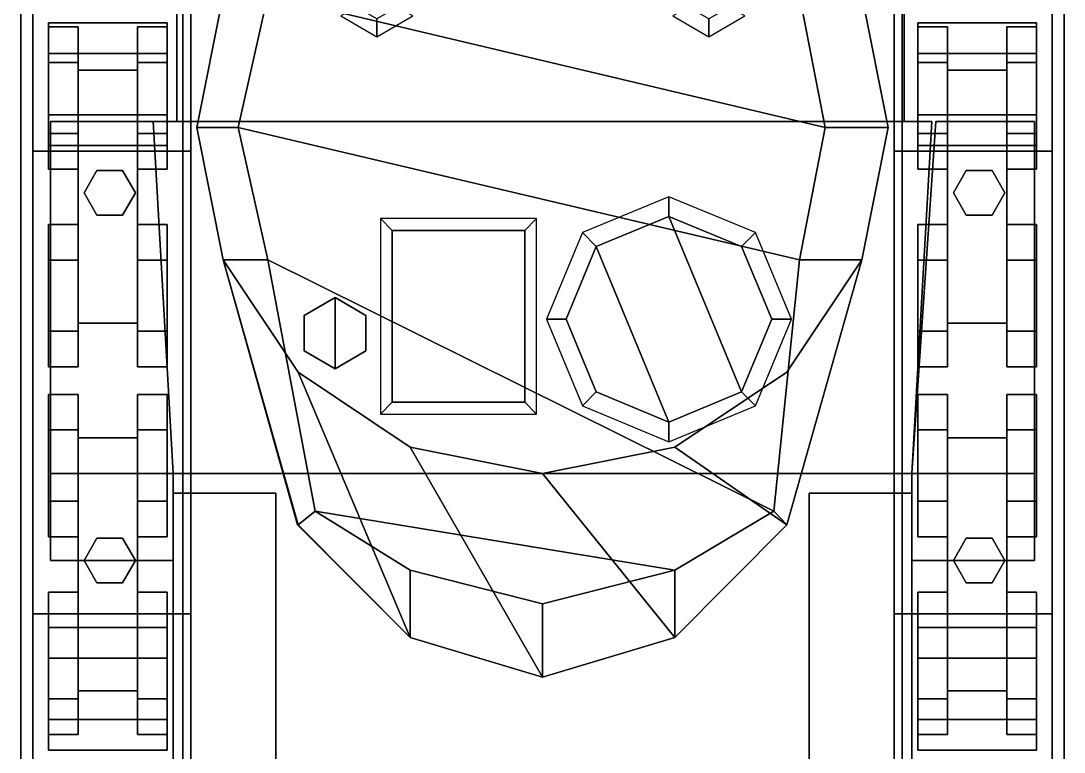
# Model space of a CAD drawing. Extents: x -1.32 to 1.32, y -3.69 to 3.69.
# Drawn here: x -1.32 to 1.32, y -0.9 to 0.95 of the extents above; entities that cross this region are included whole.
import ezdxf

# ---------------------------------------------------------------- set-up
doc = ezdxf.new("R2010")
doc.units = 0
doc.layers.get('0').update_dxf_attribs({"linetype": 'CONTINUOUS'})
for name, color, linetype in [('MUDGUARD', 3, 'CONTINUOUS'), ('SIDESHIELD', 4, 'CONTINUOUS'), ('SUSPENSION', 5, 'CONTINUOUS'), ('TRACKS', 5, 'CONTINUOUS'), ('TURRET', 2, 'CONTINUOUS'), ('WHEEL', 2, 'CONTINUOUS')]:
    doc.layers.add(name, color=color, linetype=linetype)

msp = doc.modelspace()

# ---------------------------------------------------------------- linework, layer by layer
for points in [[(0.89, 3.095, 0.55), (0.89, -2.845, 0.55), (-0.89, -2.845, 0.55), (-0.89, 3.095, 0.55)], [(-0.925, 0.695, 1.86), (0.915, 0.695, 1.86), (0.915, 1.065, 1.86), (-0.925, 1.065, 1.86)], [(-0.925, 1.065, 1.43), (-0.925, 0.695, 1.41), (-0.925, 0.695, 1.86), (-0.925, 1.065, 1.86)], [(0.915, 1.065, 1.86), (0.915, 0.695, 1.86), (0.915, 0.695, 1.41), (0.915, 1.065, 1.43)], [(-0.89, 1.025, 0.55), (-0.89, -2.845, 0.55), (-0.89, -2.845, 1.25), (-0.89, 1.025, 1.43)], [(0.89, -2.845, 1.25), (0.89, -2.845, 0.55), (0.89, 1.025, 0.55), (0.89, 1.025, 1.43)], [(-1.245, -0.195, 1.955), (-0.935, -0.195, 1.955), (-0.985, 0.695, 1.955), (-1.245, 0.695, 1.955)], [(-1.245, 0.695, 1.955), (-0.985, 0.695, 1.955), (-0.985, 0.695, 1.41), (-1.245, 0.695, 1.41)], [(-1.245, 0.695, 1.41), (-1.245, -0.195, 1.37), (-1.245, -0.195, 1.955), (-1.245, 0.695, 1.955)], [(-0.935, -0.195, 1.86), (0.935, -0.195, 1.86), (0.985, 0.695, 1.86), (-0.985, 0.695, 1.86)], [(-0.985, 0.695, 1.41), (-0.935, -0.195, 1.37), (-0.935, -0.195, 1.86), (-0.985, 0.695, 1.86)], [(-0.985, 0.695, 1.86), (0.985, 0.695, 1.86), (0.985, 0.695, 1.41), (-0.985, 0.695, 1.41)], [(-0.985, 0.695, 1.955), (-0.935, -0.195, 1.955), (-0.935, -0.195, 1.37), (-0.985, 0.695, 1.41)], [(0.985, 0.695, 1.86), (0.935, -0.195, 1.86), (0.935, -0.195, 1.37), (0.985, 0.695, 1.41)], [(0.935, -0.195, 1.955), (1.245, -0.195, 1.955), (1.245, 0.695, 1.955), (0.995, 0.695, 1.955)], [(0.995, 0.695, 1.41), (0.935, -0.195, 1.37), (0.935, -0.195, 1.955), (0.995, 0.695, 1.955)], [(0.995, 0.695, 1.955), (1.245, 0.695, 1.955), (1.245, 0.695, 1.41), (0.995, 0.695, 1.41)], [(1.245, 0.695, 1.955), (1.245, -0.195, 1.955), (1.245, -0.195, 1.37), (1.245, 0.695, 1.41)], [(-1.245, -0.415, 1.955), (-0.935, -0.415, 1.955), (-0.935, -0.195, 1.955), (-1.245, -0.195, 1.955)], [(-1.245, -0.195, 1.37), (-1.245, -0.415, 1.36), (-1.245, -0.415, 1.955), (-1.245, -0.195, 1.955)], [(-0.935, -2.165, 1.86), (0.935, -2.165, 1.86), (0.935, -0.195, 1.86), (-0.935, -0.195, 1.86)], [(-0.935, -0.195, 1.37), (-0.935, -2.165, 1.28), (-0.935, -2.165, 1.86), (-0.935, -0.195, 1.86)], [(-0.935, -0.195, 1.955), (-0.935, -0.415, 1.955), (-0.935, -0.415, 1.36), (-0.935, -0.195, 1.37)], [(0.935, -0.195, 1.86), (0.935, -2.165, 1.86), (0.935, -2.165, 1.28), (0.935, -0.195, 1.37)], [(0.935, -0.415, 1.955), (1.245, -0.415, 1.955), (1.245, -0.195, 1.955), (0.935, -0.195, 1.955)], [(0.935, -0.195, 1.37), (0.935, -0.415, 1.36), (0.935, -0.415, 1.955), (0.935, -0.195, 1.955)], [(1.245, -0.195, 1.955), (1.245, -0.415, 1.955), (1.245, -0.415, 1.36), (1.245, -0.195, 1.37)], [(-0.935, -0.245, 1.86), (-0.935, -1.385, 1.86), (-0.935, -1.385, 2.05), (-0.935, -0.245, 2.05)], [(-0.675, -0.245, 2.05), (-0.675, -0.245, 1.86), (-0.935, -0.245, 1.86), (-0.935, -0.245, 2.05)], [(-0.935, -0.245, 2.05), (-0.935, -1.385, 2.05), (-0.675, -1.385, 2.05), (-0.675, -0.245, 2.05)], [(-0.675, -1.385, 2.05), (-0.675, -1.385, 1.86), (-0.675, -0.245, 1.86), (-0.675, -0.245, 2.05)], [(0.675, -0.245, 2.05), (0.675, -1.385, 2.05), (0.935, -1.385, 2.05), (0.935, -0.245, 2.05)], [(0.935, -0.245, 2.05), (0.935, -0.245, 1.86), (0.675, -0.245, 1.86), (0.675, -0.245, 2.05)], [(0.675, -0.245, 1.86), (0.675, -1.385, 1.86), (0.675, -1.385, 2.05), (0.675, -0.245, 2.05)], [(0.935, -1.385, 2.05), (0.935, -1.385, 1.86), (0.935, -0.245, 1.86), (0.935, -0.245, 2.05)], [(-1.245, -0.415, 1.36), (-0.935, -0.415, 1.36), (-0.935, -0.415, 1.955), (-1.245, -0.415, 1.955)], [(0.935, -0.415, 1.36), (1.245, -0.415, 1.36), (1.245, -0.415, 1.955), (0.935, -0.415, 1.955)]]:
    msp.add_3dface(points)
at = {"layer": 'MUDGUARD'}
for points in [[(-1.32, 1.065, 1.43), (-0.89, 1.065, 1.43), (-0.89, -2.845, 1.25), (-1.32, -2.845, 1.25)], [(-0.89, 1.065, 1.43), (-1.32, 1.065, 1.43), (-1.32, -2.845, 1.25), (-0.89, -2.845, 1.25)], [(0.89, 1.065, 1.43), (1.32, 1.065, 1.43), (1.32, -2.845, 1.25), (0.89, -2.845, 1.25)], [(1.32, 1.065, 1.43), (0.89, 1.065, 1.43), (0.89, -2.845, 1.25), (1.32, -2.845, 1.25)]]:
    msp.add_3dface(points, dxfattribs=at)
at = {"layer": 'SIDESHIELD'}
for points in [[(-1.29, 2.565, 0.38), (-1.29, 2.5, 0.31), (-1.29, -2.43, 0.31), (-1.29, -2.51, 0.38)], [(-1.29, 2.5, 0.31), (-1.29, 2.565, 0.38), (-1.29, -2.51, 0.38), (-1.29, -2.43, 0.31)], [(-1.29, 2.53, 0.56), (-1.29, 2.565, 0.38), (-1.29, -2.51, 0.38), (-1.29, -2.465, 0.56)], [(-1.29, 2.565, 0.38), (-1.29, 2.53, 0.56), (-1.29, -2.465, 0.56), (-1.29, -2.51, 0.38)], [(1.29, 2.5, 0.31), (1.29, 2.565, 0.38), (1.29, -2.51, 0.38), (1.29, -2.43, 0.31)], [(1.29, 2.565, 0.38), (1.29, 2.5, 0.31), (1.29, -2.43, 0.31), (1.29, -2.51, 0.38)], [(1.29, 2.565, 0.38), (1.29, 2.53, 0.56), (1.29, -2.465, 0.56), (1.29, -2.51, 0.38)], [(1.29, 2.53, 0.56), (1.29, 2.565, 0.38), (1.29, -2.51, 0.38), (1.29, -2.465, 0.56)], [(-1.29, 2.53, 0.56), (-1.29, -2.465, 0.56), (-1.29, -2.395, 0.855), (-1.29, 2.48, 0.855)], [(-0.89, 2.53, 0.56), (-0.89, -2.465, 0.56), (-1.29, -2.465, 0.56), (-1.29, 2.53, 0.56)], [(1.29, 2.53, 0.56), (1.29, -2.465, 0.56), (0.89, -2.465, 0.56), (0.89, 2.53, 0.56)], [(1.29, -2.395, 0.855), (1.29, -2.465, 0.56), (1.29, 2.53, 0.56), (1.29, 2.48, 0.855)], [(-1.29, 2.48, 0.855), (-1.29, -2.395, 0.855), (-0.89, -2.395, 0.855), (-0.89, 2.48, 0.855)], [(0.89, 2.48, 0.855), (0.89, -2.395, 0.855), (1.29, -2.395, 0.855), (1.29, 2.48, 0.855)], [(-1.29, 0.62, 0.915), (-1.29, -0.55, 0.915), (-0.89, -0.55, 1.1), (-0.89, 0.62, 1.1)], [(-1.29, 0.62, 0.855), (-1.29, -0.55, 0.855), (-1.29, -0.55, 0.915), (-1.29, 0.62, 0.915)], [(-0.89, 0.62, 1.1), (-0.89, 0.62, 0.855), (-1.29, 0.62, 0.855), (-1.29, 0.62, 0.915)], [(1.29, 0.62, 0.915), (1.29, 0.62, 0.855), (0.89, 0.62, 0.855), (0.89, 0.62, 1.1)], [(1.29, -0.55, 0.915), (1.29, 0.62, 0.915), (0.89, 0.62, 1.1), (0.89, -0.55, 1.1)], [(1.29, -0.55, 0.855), (1.29, 0.62, 0.855), (1.29, 0.62, 0.915), (1.29, -0.55, 0.915)], [(-1.29, -0.55, 0.915), (-1.29, -0.55, 0.855), (-0.89, -0.55, 0.855), (-0.89, -0.55, 1.1)], [(0.89, -0.55, 1.1), (0.89, -0.55, 0.855), (1.29, -0.55, 0.855), (1.29, -0.55, 0.915)]]:
    msp.add_3dface(points, dxfattribs=at)
at = {"layer": 'SUSPENSION'}
for points in [[(-1.175, 0.825, 0.24), (-1.175, 0.185, 0.24), (-1.025, 0.185, 0.24), (-1.025, 0.825, 0.24)], [(-1.025, 0.825, 0.13), (-1.025, 0.185, 0.13), (-1.175, 0.185, 0.13), (-1.175, 0.825, 0.13)], [(-1.175, 0.825, 0.13), (-1.175, 0.185, 0.13), (-1.175, 0.185, 0.24), (-1.175, 0.825, 0.24)], [(-1.025, 0.825, 0.24), (-1.025, 0.825, 0.13), (-1.175, 0.825, 0.13), (-1.175, 0.825, 0.24)], [(-1.025, 0.185, 0.24), (-1.025, 0.185, 0.13), (-1.025, 0.825, 0.13), (-1.025, 0.825, 0.24)], [(1.025, 0.825, 0.13), (1.025, 0.185, 0.13), (1.025, 0.185, 0.24), (1.025, 0.825, 0.24)], [(1.175, 0.825, 0.24), (1.175, 0.825, 0.13), (1.025, 0.825, 0.13), (1.025, 0.825, 0.24)], [(1.175, 0.825, 0.13), (1.175, 0.185, 0.13), (1.025, 0.185, 0.13), (1.025, 0.825, 0.13)], [(1.025, 0.825, 0.24), (1.025, 0.185, 0.24), (1.175, 0.185, 0.24), (1.175, 0.825, 0.24)], [(1.175, 0.185, 0.24), (1.175, 0.185, 0.13), (1.175, 0.825, 0.13), (1.175, 0.825, 0.24)], [(-1.1275, 0.5713, 0.24), (-1.16, 0.515, 0.24), (-1.16, 0.515, 0.56), (-1.1275, 0.5713, 0.56)], [(-1.0625, 0.5713, 0.24), (-1.1275, 0.5713, 0.24), (-1.1275, 0.5713, 0.56), (-1.0625, 0.5713, 0.56)], [(-1.03, 0.515, 0.24), (-1.0625, 0.5713, 0.24), (-1.0625, 0.5713, 0.56), (-1.03, 0.515, 0.56)], [(1.0725, 0.5713, 0.24), (1.04, 0.515, 0.24), (1.04, 0.515, 0.56), (1.0725, 0.5713, 0.56)], [(1.1375, 0.5713, 0.24), (1.0725, 0.5713, 0.24), (1.0725, 0.5713, 0.56), (1.1375, 0.5713, 0.56)], [(1.17, 0.515, 0.24), (1.1375, 0.5713, 0.24), (1.1375, 0.5713, 0.56), (1.17, 0.515, 0.56)], [(-1.16, 0.515, 0.24), (-1.1275, 0.4587, 0.24), (-1.1275, 0.4587, 0.56), (-1.16, 0.515, 0.56)], [(-1.0625, 0.4587, 0.24), (-1.03, 0.515, 0.24), (-1.03, 0.515, 0.56), (-1.0625, 0.4587, 0.56)], [(1.04, 0.515, 0.24), (1.0725, 0.4587, 0.24), (1.0725, 0.4587, 0.56), (1.04, 0.515, 0.56)], [(1.1375, 0.4587, 0.24), (1.17, 0.515, 0.24), (1.17, 0.515, 0.56), (1.1375, 0.4587, 0.56)], [(-1.1275, 0.4587, 0.24), (-1.0625, 0.4587, 0.24), (-1.0625, 0.4587, 0.56), (-1.1275, 0.4587, 0.56)], [(1.0725, 0.4587, 0.24), (1.1375, 0.4587, 0.24), (1.1375, 0.4587, 0.56), (1.0725, 0.4587, 0.56)], [(-1.175, 0.185, 0.24), (-1.175, 0.185, 0.13), (-1.025, 0.185, 0.13), (-1.025, 0.185, 0.24)], [(1.025, 0.185, 0.24), (1.025, 0.185, 0.13), (1.175, 0.185, 0.13), (1.175, 0.185, 0.24)], [(-1.175, -0.105, 0.13), (-1.175, -0.745, 0.13), (-1.175, -0.745, 0.24), (-1.175, -0.105, 0.24)], [(-1.025, -0.105, 0.24), (-1.025, -0.105, 0.13), (-1.175, -0.105, 0.13), (-1.175, -0.105, 0.24)], [(-1.025, -0.105, 0.13), (-1.025, -0.745, 0.13), (-1.175, -0.745, 0.13), (-1.175, -0.105, 0.13)], [(-1.175, -0.105, 0.24), (-1.175, -0.745, 0.24), (-1.025, -0.745, 0.24), (-1.025, -0.105, 0.24)], [(-1.025, -0.745, 0.24), (-1.025, -0.745, 0.13), (-1.025, -0.105, 0.13), (-1.025, -0.105, 0.24)], [(1.175, -0.105, 0.24), (1.175, -0.105, 0.13), (1.025, -0.105, 0.13), (1.025, -0.105, 0.24)], [(1.025, -0.105, 0.13), (1.025, -0.745, 0.13), (1.025, -0.745, 0.24), (1.025, -0.105, 0.24)], [(1.175, -0.105, 0.13), (1.175, -0.745, 0.13), (1.025, -0.745, 0.13), (1.025, -0.105, 0.13)], [(1.025, -0.105, 0.24), (1.025, -0.745, 0.24), (1.175, -0.745, 0.24), (1.175, -0.105, 0.24)], [(1.175, -0.745, 0.24), (1.175, -0.745, 0.13), (1.175, -0.105, 0.13), (1.175, -0.105, 0.24)], [(-1.1275, -0.3587, 0.24), (-1.16, -0.415, 0.24), (-1.16, -0.415, 0.56), (-1.1275, -0.3587, 0.56)], [(-1.0625, -0.3587, 0.24), (-1.1275, -0.3587, 0.24), (-1.1275, -0.3587, 0.56), (-1.0625, -0.3587, 0.56)], [(-1.03, -0.415, 0.24), (-1.0625, -0.3587, 0.24), (-1.0625, -0.3587, 0.56), (-1.03, -0.415, 0.56)], [(1.0725, -0.3587, 0.24), (1.04, -0.415, 0.24), (1.04, -0.415, 0.56), (1.0725, -0.3587, 0.56)], [(1.1375, -0.3587, 0.24), (1.0725, -0.3587, 0.24), (1.0725, -0.3587, 0.56), (1.1375, -0.3587, 0.56)], [(1.17, -0.415, 0.24), (1.1375, -0.3587, 0.24), (1.1375, -0.3587, 0.56), (1.17, -0.415, 0.56)], [(-1.16, -0.415, 0.24), (-1.1275, -0.4713, 0.24), (-1.1275, -0.4713, 0.56), (-1.16, -0.415, 0.56)], [(-1.0625, -0.4713, 0.24), (-1.03, -0.415, 0.24), (-1.03, -0.415, 0.56), (-1.0625, -0.4713, 0.56)], [(1.04, -0.415, 0.24), (1.0725, -0.4713, 0.24), (1.0725, -0.4713, 0.56), (1.04, -0.415, 0.56)], [(1.1375, -0.4713, 0.24), (1.17, -0.415, 0.24), (1.17, -0.415, 0.56), (1.1375, -0.4713, 0.56)], [(-1.1275, -0.4713, 0.24), (-1.0625, -0.4713, 0.24), (-1.0625, -0.4713, 0.56), (-1.1275, -0.4713, 0.56)], [(1.0725, -0.4713, 0.24), (1.1375, -0.4713, 0.24), (1.1375, -0.4713, 0.56), (1.0725, -0.4713, 0.56)], [(-1.175, -0.745, 0.24), (-1.175, -0.745, 0.13), (-1.025, -0.745, 0.13), (-1.025, -0.745, 0.24)], [(1.025, -0.745, 0.24), (1.025, -0.745, 0.13), (1.175, -0.745, 0.13), (1.175, -0.745, 0.24)]]:
    msp.add_3dface(points, dxfattribs=at)
at = {"layer": 'TRACKS'}
for points in [[(-0.91, 3.185, 1.34), (-1.29, 3.185, 1.34), (-1.29, -3.29, 1.185), (-0.91, -3.29, 1.185)], [(-1.29, 3.185, 1.34), (-0.91, 3.185, 1.34), (-0.91, -3.29, 1.185), (-1.29, -3.29, 1.185)], [(0.91, 3.185, 1.34), (1.29, 3.185, 1.34), (1.29, -3.29, 1.185), (0.91, -3.29, 1.185)], [(1.29, 3.185, 1.34), (0.91, 3.185, 1.34), (0.91, -3.29, 1.185), (1.29, -3.29, 1.185)], [(-1.29, -2.63), (-0.91, -2.63), (-0.91, 2.735), (-1.29, 2.735)], [(-0.91, -2.63), (-1.29, -2.63), (-1.29, 2.735), (-0.91, 2.735)], [(1.29, -2.63), (0.91, -2.63), (0.91, 2.735), (1.29, 2.735)], [(0.91, -2.63), (1.29, -2.63), (1.29, 2.735), (0.91, 2.735)]]:
    msp.add_3dface(points, dxfattribs=at)
at = {"layer": 'TURRET'}
for points in [[(0.65, 1.0148, 2.595), (-0.575, 1.275, 2.595), (-0.695, 1.0148, 2.595), (0.715, 0.68, 2.595)], [(-0.875, 0.68, 2.525), (-0.8084, 1.0148, 2.525), (-0.8084, 1.0148, 1.86), (-0.875, 0.68, 1.86)], [(-0.77, 0.68, 2.595), (-0.695, 1.0148, 2.595), (-0.8084, 1.0148, 2.525), (-0.875, 0.68, 2.525)], [(0.715, 0.68, 2.595), (-0.695, 1.0148, 2.595), (-0.77, 0.68, 2.595), (0.65, 0.3452, 2.595)], [(0.65, 1.0148, 2.595), (0.715, 0.68, 2.595), (0.875, 0.68, 2.525), (0.8084, 1.0148, 2.525)], [(0.8084, 1.0148, 2.525), (0.875, 0.68, 2.525), (0.875, 0.68, 1.86), (0.8084, 1.0148, 1.86)], [(-0.51, 0.9625, 2.595), (-0.4191, 0.91, 2.595), (-0.4191, 0.955, 2.685), (-0.471, 0.985, 2.685)], [(-0.4191, 0.91, 2.595), (-0.3281, 0.9625, 2.595), (-0.3671, 0.985, 2.685), (-0.4191, 0.955, 2.685)], [(0.33, 0.9625, 2.595), (0.4209, 0.91, 2.595), (0.4209, 0.955, 2.685), (0.369, 0.985, 2.685)], [(0.4209, 0.91, 2.595), (0.5119, 0.9625, 2.595), (0.4729, 0.985, 2.685), (0.4209, 0.955, 2.685)], [(-0.8084, 0.3452, 2.525), (-0.875, 0.68, 2.525), (-0.875, 0.68, 1.86), (-0.8084, 0.3452, 1.86)], [(-0.695, 0.3452, 2.595), (-0.77, 0.68, 2.595), (-0.875, 0.68, 2.525), (-0.8084, 0.3452, 2.525)], [(0.65, 0.3452, 2.595), (-0.77, 0.68, 2.595), (-0.695, 0.3452, 2.595), (0.585, -0.29, 2.595)], [(0.715, 0.68, 2.595), (0.65, 0.3452, 2.595), (0.8084, 0.3452, 2.525), (0.875, 0.68, 2.525)], [(0.875, 0.68, 2.525), (0.8084, 0.3452, 2.525), (0.8084, 0.3452, 1.86), (0.875, 0.68, 1.86)], [(0.32, 0.505, 2.595), (0.1008, 0.4142, 2.595), (0.1362, 0.3788, 2.645), (0.32, 0.455, 2.645)], [(0.5392, 0.4142, 2.595), (0.32, 0.505, 2.595), (0.32, 0.455, 2.645), (0.5038, 0.3788, 2.645)], [(-0.38, 0.42, 2.645), (-0.045, 0.42, 2.645), (-0.015, 0.45, 2.595), (-0.41, 0.45, 2.595)], [(-0.41, 0.45, 2.595), (-0.41, -0.045, 2.595), (-0.38, -0.015, 2.645), (-0.38, 0.42, 2.645)], [(-0.045, 0.42, 2.645), (-0.045, -0.015, 2.645), (-0.015, -0.045, 2.595), (-0.015, 0.45, 2.595)], [(0.1362, 0.3788, 2.645), (0.32, -0.065, 2.645), (0.5038, 0.0112, 2.645), (0.32, 0.455, 2.645)], [(0.32, 0.455, 2.645), (0.5038, 0.0112, 2.645), (0.58, 0.195, 2.645), (0.5038, 0.3788, 2.645)], [(-0.38, -0.015, 2.645), (-0.045, -0.015, 2.645), (-0.045, 0.42, 2.645), (-0.38, 0.42, 2.645)], [(0.1008, 0.4142, 2.595), (0.01, 0.195, 2.595), (0.06, 0.195, 2.645), (0.1362, 0.3788, 2.645)], [(0.63, 0.195, 2.595), (0.5392, 0.4142, 2.595), (0.5038, 0.3788, 2.645), (0.58, 0.195, 2.645)], [(0.06, 0.195, 2.645), (0.1362, 0.0112, 2.645), (0.32, -0.065, 2.645), (0.1362, 0.3788, 2.645)], [(-0.6187, -0.325, 2.525), (-0.8084, 0.3452, 2.525), (-0.8084, 0.3452, 2.09), (-0.62, -0.325, 2.09)], [(-0.6187, 0.0613, 2.09), (-0.8084, 0.3452, 2.09), (-0.8084, 0.3452, 1.86), (-0.6187, 0.0613, 1.86)], [(-0.575, -0.29, 2.595), (-0.695, 0.3452, 2.595), (-0.8084, 0.3452, 2.525), (-0.6187, -0.325, 2.525)], [(-0.3348, -0.61, 2.09), (-0.62, -0.325, 2.09), (-0.8084, 0.3452, 2.09), (-0.6187, 0.0613, 2.09)], [(0.585, -0.29, 2.595), (-0.695, 0.3452, 2.595), (-0.575, -0.29, 2.595), (0.3348, -0.44, 2.595)], [(0.8084, 0.3452, 2.09), (0.6187, -0.325, 2.09), (0.3348, -0.1284, 2.09), (0.6187, 0.0613, 2.09)], [(0.65, 0.3452, 2.595), (0.585, -0.29, 2.595), (0.6187, -0.325, 2.525), (0.8084, 0.3452, 2.525)], [(0.8084, 0.3452, 2.525), (0.6187, -0.325, 2.525), (0.6187, -0.325, 2.09), (0.8084, 0.3452, 2.09)], [(0.8084, 0.3452, 2.09), (0.6187, 0.0613, 2.09), (0.6187, 0.0613, 1.86), (0.8084, 0.3452, 1.86)], [(-0.6029, 0.205, 2.7), (-0.525, 0.25, 2.7), (-0.525, 0.25, 2.595), (-0.6029, 0.205, 2.595)], [(-0.525, 0.07, 2.7), (-0.525, 0.25, 2.7), (-0.6029, 0.205, 2.7), (-0.6029, 0.115, 2.7)], [(-0.525, 0.25, 2.7), (-0.4471, 0.205, 2.7), (-0.4471, 0.205, 2.595), (-0.525, 0.25, 2.595)], [(-0.4471, 0.115, 2.7), (-0.4471, 0.205, 2.7), (-0.525, 0.25, 2.7), (-0.525, 0.07, 2.7)], [(-0.6029, 0.115, 2.7), (-0.6029, 0.205, 2.7), (-0.6029, 0.205, 2.595), (-0.6029, 0.115, 2.595)], [(-0.4471, 0.205, 2.7), (-0.4471, 0.115, 2.7), (-0.4471, 0.115, 2.595), (-0.4471, 0.205, 2.595)], [(0.01, 0.195, 2.595), (0.1008, -0.0242, 2.595), (0.1362, 0.0112, 2.645), (0.06, 0.195, 2.645)], [(0.5392, -0.0242, 2.595), (0.63, 0.195, 2.595), (0.58, 0.195, 2.645), (0.5038, 0.0112, 2.645)], [(-0.525, 0.07, 2.7), (-0.6029, 0.115, 2.7), (-0.6029, 0.115, 2.595), (-0.525, 0.07, 2.595)], [(-0.4471, 0.115, 2.7), (-0.525, 0.07, 2.7), (-0.525, 0.07, 2.595), (-0.4471, 0.115, 2.595)], [(-0.3348, -0.1284, 2.09), (-0.6187, 0.0613, 2.09), (-0.6187, 0.0613, 1.86), (-0.3348, -0.1284, 1.86)], [(0, -0.71, 2.09), (-0.3348, -0.61, 2.09), (-0.6187, 0.0613, 2.09), (-0.3348, -0.1284, 2.09)], [(0.6187, 0.0613, 2.09), (0.3348, -0.1284, 2.09), (0.3348, -0.1284, 1.86), (0.6187, 0.0613, 1.86)], [(0.1008, -0.0242, 2.595), (0.32, -0.115, 2.595), (0.32, -0.065, 2.645), (0.1362, 0.0112, 2.645)], [(0.32, -0.115, 2.595), (0.5392, -0.0242, 2.595), (0.5038, 0.0112, 2.645), (0.32, -0.065, 2.645)], [(-0.41, -0.045, 2.595), (-0.015, -0.045, 2.595), (-0.045, -0.015, 2.645), (-0.38, -0.015, 2.645)], [(0, -0.195, 2.09), (-0.3348, -0.1284, 2.09), (-0.3348, -0.1284, 1.86), (0, -0.195, 1.86)], [(0.3348, -0.61, 2.09), (0, -0.71, 2.09), (-0.3348, -0.1284, 2.09), (0, -0.195, 2.09)], [(0.3348, -0.1284, 2.09), (0, -0.195, 2.09), (0, -0.195, 1.86), (0.3348, -0.1284, 1.86)], [(0.6187, -0.325, 2.09), (0.3348, -0.61, 2.09), (0, -0.195, 2.09), (0.3348, -0.1284, 2.09)], [(-0.3348, -0.44, 2.595), (-0.575, -0.29, 2.595), (-0.6187, -0.325, 2.525), (-0.3348, -0.61, 2.525)], [(0.3348, -0.44, 2.595), (-0.575, -0.29, 2.595), (-0.3348, -0.44, 2.595), (0, -0.525, 2.595)], [(0.585, -0.29, 2.595), (0.3348, -0.44, 2.595), (0.3348, -0.61, 2.525), (0.6187, -0.325, 2.525)], [(-0.3348, -0.61, 2.525), (-0.6187, -0.325, 2.525), (-0.62, -0.325, 2.09), (-0.3348, -0.61, 2.09)], [(0.6187, -0.325, 2.525), (0.3348, -0.61, 2.525), (0.3348, -0.61, 2.09), (0.6187, -0.325, 2.09)], [(0, -0.525, 2.595), (-0.3348, -0.44, 2.595), (-0.3348, -0.61, 2.525), (0, -0.71, 2.525)], [(0.3348, -0.44, 2.595), (0, -0.525, 2.595), (0, -0.71, 2.525), (0.3348, -0.61, 2.525)], [(0, -0.71, 2.525), (-0.3348, -0.61, 2.525), (-0.3348, -0.61, 2.09), (0, -0.71, 2.09)], [(0.3348, -0.61, 2.525), (0, -0.71, 2.525), (0, -0.71, 2.09), (0.3348, -0.61, 2.09)]]:
    msp.add_3dface(points, dxfattribs=at)
at = {"layer": 'WHEEL'}
for points in [[(-0.95, 0.8675, 1.2442), (-0.95, 0.945, 1.11), (-1.25, 0.945, 1.11), (-1.25, 0.8675, 1.2442)], [(-1.25, 0.7125, 0.9758), (-1.25, 0.8675, 1.2442), (-1.25, 0.945, 1.11), (-1.25, 0.8675, 0.9758)], [(-0.95, 0.945, 1.11), (-0.95, 0.8675, 0.9758), (-1.25, 0.8675, 0.9758), (-1.25, 0.945, 1.11)], [(-1.175, 0.845, 0.3409), (-1.175, 0.935, 0.185), (-1.25, 0.935, 0.185), (-1.25, 0.845, 0.3409)], [(-1.25, 0.665, 0.3409), (-1.25, 0.845, 0.3409), (-1.25, 0.935, 0.185), (-1.25, 0.575, 0.185)], [(-1.175, 0.935, 0.185), (-1.175, 0.845, 0.0291), (-1.25, 0.845, 0.0291), (-1.25, 0.935, 0.185)], [(-1.25, 0.575, 0.185), (-1.25, 0.935, 0.185), (-1.25, 0.845, 0.0291), (-1.25, 0.665, 0.0291)], [(-1.175, 0.575, 0.185), (-1.175, 0.935, 0.185), (-1.175, 0.845, 0.3409), (-1.175, 0.665, 0.3409)], [(-1.175, 0.665, 0.0291), (-1.175, 0.845, 0.0291), (-1.175, 0.935, 0.185), (-1.175, 0.575, 0.185)], [(-0.95, 0.845, 0.3409), (-0.95, 0.935, 0.185), (-1.025, 0.935, 0.185), (-1.025, 0.845, 0.3409)], [(-1.025, 0.665, 0.3409), (-1.025, 0.845, 0.3409), (-1.025, 0.935, 0.185), (-1.025, 0.575, 0.185)], [(-0.95, 0.935, 0.185), (-0.95, 0.845, 0.0291), (-1.025, 0.845, 0.0291), (-1.025, 0.935, 0.185)], [(-1.025, 0.575, 0.185), (-1.025, 0.935, 0.185), (-1.025, 0.845, 0.0291), (-1.025, 0.665, 0.0291)], [(-0.95, 0.635, 1.11), (-0.95, 0.945, 1.11), (-0.95, 0.8675, 1.2442), (-0.95, 0.7125, 1.2442)], [(-0.95, 0.7125, 0.9758), (-0.95, 0.8675, 0.9758), (-0.95, 0.945, 1.11), (-0.95, 0.635, 1.11)], [(-0.95, 0.575, 0.185), (-0.95, 0.935, 0.185), (-0.95, 0.845, 0.3409), (-0.95, 0.665, 0.3409)], [(-0.95, 0.665, 0.0291), (-0.95, 0.845, 0.0291), (-0.95, 0.935, 0.185), (-0.95, 0.575, 0.185)], [(1.25, 0.945, 1.11), (1.25, 0.8675, 0.9758), (0.95, 0.8675, 0.9758), (0.95, 0.945, 1.11)], [(0.95, 0.7125, 0.9758), (0.95, 0.8675, 1.2442), (0.95, 0.945, 1.11), (0.95, 0.8675, 0.9758)], [(1.25, 0.8675, 1.2442), (1.25, 0.945, 1.11), (0.95, 0.945, 1.11), (0.95, 0.8675, 1.2442)], [(0.95, 0.665, 0.3409), (0.95, 0.845, 0.3409), (0.95, 0.935, 0.185), (0.95, 0.575, 0.185)], [(1.025, 0.845, 0.3409), (1.025, 0.935, 0.185), (0.95, 0.935, 0.185), (0.95, 0.845, 0.3409)], [(0.95, 0.575, 0.185), (0.95, 0.935, 0.185), (0.95, 0.845, 0.0291), (0.95, 0.665, 0.0291)], [(1.025, 0.935, 0.185), (1.025, 0.845, 0.0291), (0.95, 0.845, 0.0291), (0.95, 0.935, 0.185)], [(1.025, 0.575, 0.185), (1.025, 0.935, 0.185), (1.025, 0.845, 0.3409), (1.025, 0.665, 0.3409)], [(1.025, 0.665, 0.0291), (1.025, 0.845, 0.0291), (1.025, 0.935, 0.185), (1.025, 0.575, 0.185)], [(1.175, 0.665, 0.3409), (1.175, 0.845, 0.3409), (1.175, 0.935, 0.185), (1.175, 0.575, 0.185)], [(1.25, 0.845, 0.3409), (1.25, 0.935, 0.185), (1.175, 0.935, 0.185), (1.175, 0.845, 0.3409)], [(1.175, 0.575, 0.185), (1.175, 0.935, 0.185), (1.175, 0.845, 0.0291), (1.175, 0.665, 0.0291)], [(1.25, 0.935, 0.185), (1.25, 0.845, 0.0291), (1.175, 0.845, 0.0291), (1.175, 0.935, 0.185)], [(1.25, 0.7125, 0.9758), (1.25, 0.8675, 0.9758), (1.25, 0.945, 1.11), (1.25, 0.635, 1.11)], [(1.25, 0.635, 1.11), (1.25, 0.945, 1.11), (1.25, 0.8675, 1.2442), (1.25, 0.7125, 1.2442)], [(1.25, 0.575, 0.185), (1.25, 0.935, 0.185), (1.25, 0.845, 0.3409), (1.25, 0.665, 0.3409)], [(1.25, 0.665, 0.0291), (1.25, 0.845, 0.0291), (1.25, 0.935, 0.185), (1.25, 0.575, 0.185)], [(-0.95, 0.7125, 1.2442), (-0.95, 0.8675, 1.2442), (-1.25, 0.8675, 1.2442), (-1.25, 0.7125, 1.2442)], [(-0.95, 0.8675, 0.9758), (-0.95, 0.7125, 0.9758), (-1.25, 0.7125, 0.9758), (-1.25, 0.8675, 0.9758)], [(-1.25, 0.635, 1.11), (-1.25, 0.7125, 1.2442), (-1.25, 0.8675, 1.2442), (-1.25, 0.7125, 0.9758)], [(-1.175, 0.845, 0.0291), (-1.175, 0.665, 0.0291), (-1.25, 0.665, 0.0291), (-1.25, 0.845, 0.0291)], [(-1.175, 0.665, 0.3409), (-1.175, 0.845, 0.3409), (-1.25, 0.845, 0.3409), (-1.25, 0.665, 0.3409)], [(-0.95, 0.845, 0.0291), (-0.95, 0.665, 0.0291), (-1.025, 0.665, 0.0291), (-1.025, 0.845, 0.0291)], [(-0.95, 0.665, 0.3409), (-0.95, 0.845, 0.3409), (-1.025, 0.845, 0.3409), (-1.025, 0.665, 0.3409)], [(0.95, 0.635, 1.11), (0.95, 0.7125, 1.2442), (0.95, 0.8675, 1.2442), (0.95, 0.7125, 0.9758)], [(1.25, 0.8675, 0.9758), (1.25, 0.7125, 0.9758), (0.95, 0.7125, 0.9758), (0.95, 0.8675, 0.9758)], [(1.25, 0.7125, 1.2442), (1.25, 0.8675, 1.2442), (0.95, 0.8675, 1.2442), (0.95, 0.7125, 1.2442)], [(1.025, 0.845, 0.0291), (1.025, 0.665, 0.0291), (0.95, 0.665, 0.0291), (0.95, 0.845, 0.0291)], [(1.025, 0.665, 0.3409), (1.025, 0.845, 0.3409), (0.95, 0.845, 0.3409), (0.95, 0.665, 0.3409)], [(1.25, 0.845, 0.0291), (1.25, 0.665, 0.0291), (1.175, 0.665, 0.0291), (1.175, 0.845, 0.0291)], [(1.25, 0.665, 0.3409), (1.25, 0.845, 0.3409), (1.175, 0.845, 0.3409), (1.175, 0.665, 0.3409)], [(-0.95, 0.635, 1.11), (-0.95, 0.7125, 1.2442), (-1.25, 0.7125, 1.2442), (-1.25, 0.635, 1.11)], [(-0.95, 0.7125, 0.9758), (-0.95, 0.635, 1.11), (-1.25, 0.635, 1.11), (-1.25, 0.7125, 0.9758)], [(1.25, 0.7125, 0.9758), (1.25, 0.635, 1.11), (0.95, 0.635, 1.11), (0.95, 0.7125, 0.9758)], [(1.25, 0.635, 1.11), (1.25, 0.7125, 1.2442), (0.95, 0.7125, 1.2442), (0.95, 0.635, 1.11)], [(-1.175, 0.575, 0.185), (-1.175, 0.665, 0.3409), (-1.25, 0.665, 0.3409), (-1.25, 0.575, 0.185)], [(-1.175, 0.665, 0.0291), (-1.175, 0.575, 0.185), (-1.25, 0.575, 0.185), (-1.25, 0.665, 0.0291)], [(-0.95, 0.575, 0.185), (-0.95, 0.665, 0.3409), (-1.025, 0.665, 0.3409), (-1.025, 0.575, 0.185)], [(-0.95, 0.665, 0.0291), (-0.95, 0.575, 0.185), (-1.025, 0.575, 0.185), (-1.025, 0.665, 0.0291)], [(1.025, 0.575, 0.185), (1.025, 0.665, 0.3409), (0.95, 0.665, 0.3409), (0.95, 0.575, 0.185)], [(1.025, 0.665, 0.0291), (1.025, 0.575, 0.185), (0.95, 0.575, 0.185), (0.95, 0.665, 0.0291)], [(1.25, 0.575, 0.185), (1.25, 0.665, 0.3409), (1.175, 0.665, 0.3409), (1.175, 0.575, 0.185)], [(1.25, 0.665, 0.0291), (1.25, 0.575, 0.185), (1.175, 0.575, 0.185), (1.175, 0.665, 0.0291)], [(-1.25, 0.165, 0.3409), (-1.25, 0.345, 0.3409), (-1.25, 0.435, 0.185), (-1.25, 0.075, 0.185)], [(-1.175, 0.345, 0.3409), (-1.175, 0.435, 0.185), (-1.25, 0.435, 0.185), (-1.25, 0.345, 0.3409)], [(-1.25, 0.075, 0.185), (-1.25, 0.435, 0.185), (-1.25, 0.345, 0.0291), (-1.25, 0.165, 0.0291)], [(-1.175, 0.435, 0.185), (-1.175, 0.345, 0.0291), (-1.25, 0.345, 0.0291), (-1.25, 0.435, 0.185)], [(-1.175, 0.075, 0.185), (-1.175, 0.435, 0.185), (-1.175, 0.345, 0.3409), (-1.175, 0.165, 0.3409)], [(-1.175, 0.165, 0.0291), (-1.175, 0.345, 0.0291), (-1.175, 0.435, 0.185), (-1.175, 0.075, 0.185)], [(-1.025, 0.165, 0.3409), (-1.025, 0.345, 0.3409), (-1.025, 0.435, 0.185), (-1.025, 0.075, 0.185)], [(-0.95, 0.345, 0.3409), (-0.95, 0.435, 0.185), (-1.025, 0.435, 0.185), (-1.025, 0.345, 0.3409)], [(-1.025, 0.075, 0.185), (-1.025, 0.435, 0.185), (-1.025, 0.345, 0.0291), (-1.025, 0.165, 0.0291)], [(-0.95, 0.435, 0.185), (-0.95, 0.345, 0.0291), (-1.025, 0.345, 0.0291), (-1.025, 0.435, 0.185)], [(-0.95, 0.075, 0.185), (-0.95, 0.435, 0.185), (-0.95, 0.345, 0.3409), (-0.95, 0.165, 0.3409)], [(-0.95, 0.165, 0.0291), (-0.95, 0.345, 0.0291), (-0.95, 0.435, 0.185), (-0.95, 0.075, 0.185)], [(1.025, 0.345, 0.3409), (1.025, 0.435, 0.185), (0.95, 0.435, 0.185), (0.95, 0.345, 0.3409)], [(0.95, 0.165, 0.3409), (0.95, 0.345, 0.3409), (0.95, 0.435, 0.185), (0.95, 0.075, 0.185)], [(1.025, 0.435, 0.185), (1.025, 0.345, 0.0291), (0.95, 0.345, 0.0291), (0.95, 0.435, 0.185)], [(0.95, 0.075, 0.185), (0.95, 0.435, 0.185), (0.95, 0.345, 0.0291), (0.95, 0.165, 0.0291)], [(1.025, 0.075, 0.185), (1.025, 0.435, 0.185), (1.025, 0.345, 0.3409), (1.025, 0.165, 0.3409)], [(1.025, 0.165, 0.0291), (1.025, 0.345, 0.0291), (1.025, 0.435, 0.185), (1.025, 0.075, 0.185)], [(1.25, 0.345, 0.3409), (1.25, 0.435, 0.185), (1.175, 0.435, 0.185), (1.175, 0.345, 0.3409)], [(1.175, 0.165, 0.3409), (1.175, 0.345, 0.3409), (1.175, 0.435, 0.185), (1.175, 0.075, 0.185)], [(1.25, 0.435, 0.185), (1.25, 0.345, 0.0291), (1.175, 0.345, 0.0291), (1.175, 0.435, 0.185)], [(1.175, 0.075, 0.185), (1.175, 0.435, 0.185), (1.175, 0.345, 0.0291), (1.175, 0.165, 0.0291)], [(1.25, 0.075, 0.185), (1.25, 0.435, 0.185), (1.25, 0.345, 0.3409), (1.25, 0.165, 0.3409)], [(1.25, 0.165, 0.0291), (1.25, 0.345, 0.0291), (1.25, 0.435, 0.185), (1.25, 0.075, 0.185)], [(-1.175, 0.345, 0.0291), (-1.175, 0.165, 0.0291), (-1.25, 0.165, 0.0291), (-1.25, 0.345, 0.0291)], [(-1.175, 0.165, 0.3409), (-1.175, 0.345, 0.3409), (-1.25, 0.345, 0.3409), (-1.25, 0.165, 0.3409)], [(-0.95, 0.345, 0.0291), (-0.95, 0.165, 0.0291), (-1.025, 0.165, 0.0291), (-1.025, 0.345, 0.0291)], [(-0.95, 0.165, 0.3409), (-0.95, 0.345, 0.3409), (-1.025, 0.345, 0.3409), (-1.025, 0.165, 0.3409)], [(1.025, 0.345, 0.0291), (1.025, 0.165, 0.0291), (0.95, 0.165, 0.0291), (0.95, 0.345, 0.0291)], [(1.025, 0.165, 0.3409), (1.025, 0.345, 0.3409), (0.95, 0.345, 0.3409), (0.95, 0.165, 0.3409)], [(1.25, 0.345, 0.0291), (1.25, 0.165, 0.0291), (1.175, 0.165, 0.0291), (1.175, 0.345, 0.0291)], [(1.25, 0.165, 0.3409), (1.25, 0.345, 0.3409), (1.175, 0.345, 0.3409), (1.175, 0.165, 0.3409)], [(-1.175, 0.075, 0.185), (-1.175, 0.165, 0.3409), (-1.25, 0.165, 0.3409), (-1.25, 0.075, 0.185)], [(-1.175, 0.165, 0.0291), (-1.175, 0.075, 0.185), (-1.25, 0.075, 0.185), (-1.25, 0.165, 0.0291)], [(-0.95, 0.075, 0.185), (-0.95, 0.165, 0.3409), (-1.025, 0.165, 0.3409), (-1.025, 0.075, 0.185)], [(-0.95, 0.165, 0.0291), (-0.95, 0.075, 0.185), (-1.025, 0.075, 0.185), (-1.025, 0.165, 0.0291)], [(1.025, 0.075, 0.185), (1.025, 0.165, 0.3409), (0.95, 0.165, 0.3409), (0.95, 0.075, 0.185)], [(1.025, 0.165, 0.0291), (1.025, 0.075, 0.185), (0.95, 0.075, 0.185), (0.95, 0.165, 0.0291)], [(1.25, 0.075, 0.185), (1.25, 0.165, 0.3409), (1.175, 0.165, 0.3409), (1.175, 0.075, 0.185)], [(1.25, 0.165, 0.0291), (1.25, 0.075, 0.185), (1.175, 0.075, 0.185), (1.175, 0.165, 0.0291)], [(-1.25, -0.265, 0.3409), (-1.25, -0.085, 0.3409), (-1.25, 0.005, 0.185), (-1.25, -0.355, 0.185)], [(-1.175, -0.085, 0.3409), (-1.175, 0.005, 0.185), (-1.25, 0.005, 0.185), (-1.25, -0.085, 0.3409)], [(-1.25, -0.355, 0.185), (-1.25, 0.005, 0.185), (-1.25, -0.085, 0.0291), (-1.25, -0.265, 0.0291)], [(-1.175, 0.005, 0.185), (-1.175, -0.085, 0.0291), (-1.25, -0.085, 0.0291), (-1.25, 0.005, 0.185)], [(-1.175, -0.355, 0.185), (-1.175, 0.005, 0.185), (-1.175, -0.085, 0.3409), (-1.175, -0.265, 0.3409)], [(-1.175, -0.265, 0.0291), (-1.175, -0.085, 0.0291), (-1.175, 0.005, 0.185), (-1.175, -0.355, 0.185)], [(-1.025, -0.265, 0.3409), (-1.025, -0.085, 0.3409), (-1.025, 0.005, 0.185), (-1.025, -0.355, 0.185)], [(-0.95, -0.085, 0.3409), (-0.95, 0.005, 0.185), (-1.025, 0.005, 0.185), (-1.025, -0.085, 0.3409)], [(-1.025, -0.355, 0.185), (-1.025, 0.005, 0.185), (-1.025, -0.085, 0.0291), (-1.025, -0.265, 0.0291)], [(-0.95, 0.005, 0.185), (-0.95, -0.085, 0.0291), (-1.025, -0.085, 0.0291), (-1.025, 0.005, 0.185)], [(-0.95, -0.355, 0.185), (-0.95, 0.005, 0.185), (-0.95, -0.085, 0.3409), (-0.95, -0.265, 0.3409)], [(-0.95, -0.265, 0.0291), (-0.95, -0.085, 0.0291), (-0.95, 0.005, 0.185), (-0.95, -0.355, 0.185)], [(1.025, -0.085, 0.3409), (1.025, 0.005, 0.185), (0.95, 0.005, 0.185), (0.95, -0.085, 0.3409)], [(0.95, -0.265, 0.3409), (0.95, -0.085, 0.3409), (0.95, 0.005, 0.185), (0.95, -0.355, 0.185)], [(1.025, 0.005, 0.185), (1.025, -0.085, 0.0291), (0.95, -0.085, 0.0291), (0.95, 0.005, 0.185)], [(0.95, -0.355, 0.185), (0.95, 0.005, 0.185), (0.95, -0.085, 0.0291), (0.95, -0.265, 0.0291)], [(1.025, -0.355, 0.185), (1.025, 0.005, 0.185), (1.025, -0.085, 0.3409), (1.025, -0.265, 0.3409)], [(1.025, -0.265, 0.0291), (1.025, -0.085, 0.0291), (1.025, 0.005, 0.185), (1.025, -0.355, 0.185)], [(1.25, -0.085, 0.3409), (1.25, 0.005, 0.185), (1.175, 0.005, 0.185), (1.175, -0.085, 0.3409)], [(1.175, -0.265, 0.3409), (1.175, -0.085, 0.3409), (1.175, 0.005, 0.185), (1.175, -0.355, 0.185)], [(1.25, 0.005, 0.185), (1.25, -0.085, 0.0291), (1.175, -0.085, 0.0291), (1.175, 0.005, 0.185)], [(1.175, -0.355, 0.185), (1.175, 0.005, 0.185), (1.175, -0.085, 0.0291), (1.175, -0.265, 0.0291)], [(1.25, -0.355, 0.185), (1.25, 0.005, 0.185), (1.25, -0.085, 0.3409), (1.25, -0.265, 0.3409)], [(1.25, -0.265, 0.0291), (1.25, -0.085, 0.0291), (1.25, 0.005, 0.185), (1.25, -0.355, 0.185)], [(-1.175, -0.085, 0.0291), (-1.175, -0.265, 0.0291), (-1.25, -0.265, 0.0291), (-1.25, -0.085, 0.0291)], [(-1.175, -0.265, 0.3409), (-1.175, -0.085, 0.3409), (-1.25, -0.085, 0.3409), (-1.25, -0.265, 0.3409)], [(-0.95, -0.085, 0.0291), (-0.95, -0.265, 0.0291), (-1.025, -0.265, 0.0291), (-1.025, -0.085, 0.0291)], [(-0.95, -0.265, 0.3409), (-0.95, -0.085, 0.3409), (-1.025, -0.085, 0.3409), (-1.025, -0.265, 0.3409)], [(1.025, -0.085, 0.0291), (1.025, -0.265, 0.0291), (0.95, -0.265, 0.0291), (0.95, -0.085, 0.0291)], [(1.025, -0.265, 0.3409), (1.025, -0.085, 0.3409), (0.95, -0.085, 0.3409), (0.95, -0.265, 0.3409)], [(1.25, -0.085, 0.0291), (1.25, -0.265, 0.0291), (1.175, -0.265, 0.0291), (1.175, -0.085, 0.0291)], [(1.25, -0.265, 0.3409), (1.25, -0.085, 0.3409), (1.175, -0.085, 0.3409), (1.175, -0.265, 0.3409)], [(-1.175, -0.355, 0.185), (-1.175, -0.265, 0.3409), (-1.25, -0.265, 0.3409), (-1.25, -0.355, 0.185)], [(-1.175, -0.265, 0.0291), (-1.175, -0.355, 0.185), (-1.25, -0.355, 0.185), (-1.25, -0.265, 0.0291)], [(-0.95, -0.355, 0.185), (-0.95, -0.265, 0.3409), (-1.025, -0.265, 0.3409), (-1.025, -0.355, 0.185)], [(-0.95, -0.265, 0.0291), (-0.95, -0.355, 0.185), (-1.025, -0.355, 0.185), (-1.025, -0.265, 0.0291)], [(1.025, -0.355, 0.185), (1.025, -0.265, 0.3409), (0.95, -0.265, 0.3409), (0.95, -0.355, 0.185)], [(1.025, -0.265, 0.0291), (1.025, -0.355, 0.185), (0.95, -0.355, 0.185), (0.95, -0.265, 0.0291)], [(1.25, -0.355, 0.185), (1.25, -0.265, 0.3409), (1.175, -0.265, 0.3409), (1.175, -0.355, 0.185)], [(1.25, -0.265, 0.0291), (1.25, -0.355, 0.185), (1.175, -0.355, 0.185), (1.175, -0.265, 0.0291)], [(-1.175, -0.585, 0.3409), (-1.175, -0.495, 0.185), (-1.25, -0.495, 0.185), (-1.25, -0.585, 0.3409)], [(-1.25, -0.765, 0.3409), (-1.25, -0.585, 0.3409), (-1.25, -0.495, 0.185), (-1.25, -0.855, 0.185)], [(-1.175, -0.495, 0.185), (-1.175, -0.585, 0.0291), (-1.25, -0.585, 0.0291), (-1.25, -0.495, 0.185)], [(-1.25, -0.855, 0.185), (-1.25, -0.495, 0.185), (-1.25, -0.585, 0.0291), (-1.25, -0.765, 0.0291)], [(-1.175, -0.855, 0.185), (-1.175, -0.495, 0.185), (-1.175, -0.585, 0.3409), (-1.175, -0.765, 0.3409)], [(-1.175, -0.765, 0.0291), (-1.175, -0.585, 0.0291), (-1.175, -0.495, 0.185), (-1.175, -0.855, 0.185)], [(-0.95, -0.585, 0.3409), (-0.95, -0.495, 0.185), (-1.025, -0.495, 0.185), (-1.025, -0.585, 0.3409)], [(-1.025, -0.765, 0.3409), (-1.025, -0.585, 0.3409), (-1.025, -0.495, 0.185), (-1.025, -0.855, 0.185)], [(-0.95, -0.495, 0.185), (-0.95, -0.585, 0.0291), (-1.025, -0.585, 0.0291), (-1.025, -0.495, 0.185)], [(-1.025, -0.855, 0.185), (-1.025, -0.495, 0.185), (-1.025, -0.585, 0.0291), (-1.025, -0.765, 0.0291)], [(-0.95, -0.855, 0.185), (-0.95, -0.495, 0.185), (-0.95, -0.585, 0.3409), (-0.95, -0.765, 0.3409)], [(-0.95, -0.765, 0.0291), (-0.95, -0.585, 0.0291), (-0.95, -0.495, 0.185), (-0.95, -0.855, 0.185)], [(0.95, -0.765, 0.3409), (0.95, -0.585, 0.3409), (0.95, -0.495, 0.185), (0.95, -0.855, 0.185)], [(1.025, -0.585, 0.3409), (1.025, -0.495, 0.185), (0.95, -0.495, 0.185), (0.95, -0.585, 0.3409)], [(0.95, -0.855, 0.185), (0.95, -0.495, 0.185), (0.95, -0.585, 0.0291), (0.95, -0.765, 0.0291)], [(1.025, -0.495, 0.185), (1.025, -0.585, 0.0291), (0.95, -0.585, 0.0291), (0.95, -0.495, 0.185)], [(1.025, -0.855, 0.185), (1.025, -0.495, 0.185), (1.025, -0.585, 0.3409), (1.025, -0.765, 0.3409)], [(1.025, -0.765, 0.0291), (1.025, -0.585, 0.0291), (1.025, -0.495, 0.185), (1.025, -0.855, 0.185)], [(1.175, -0.765, 0.3409), (1.175, -0.585, 0.3409), (1.175, -0.495, 0.185), (1.175, -0.855, 0.185)], [(1.25, -0.585, 0.3409), (1.25, -0.495, 0.185), (1.175, -0.495, 0.185), (1.175, -0.585, 0.3409)], [(1.175, -0.855, 0.185), (1.175, -0.495, 0.185), (1.175, -0.585, 0.0291), (1.175, -0.765, 0.0291)], [(1.25, -0.495, 0.185), (1.25, -0.585, 0.0291), (1.175, -0.585, 0.0291), (1.175, -0.495, 0.185)], [(1.25, -0.855, 0.185), (1.25, -0.495, 0.185), (1.25, -0.585, 0.3409), (1.25, -0.765, 0.3409)], [(1.25, -0.765, 0.0291), (1.25, -0.585, 0.0291), (1.25, -0.495, 0.185), (1.25, -0.855, 0.185)], [(-0.95, -0.585, 1.075), (-0.95, -0.6625, 0.9408), (-1.25, -0.6625, 0.9408), (-1.25, -0.585, 1.075)], [(-1.25, -0.8175, 0.9408), (-1.25, -0.6625, 1.2092), (-1.25, -0.585, 1.075), (-1.25, -0.6625, 0.9408)], [(-0.95, -0.6625, 1.2092), (-0.95, -0.585, 1.075), (-1.25, -0.585, 1.075), (-1.25, -0.6625, 1.2092)], [(-1.175, -0.585, 0.0291), (-1.175, -0.765, 0.0291), (-1.25, -0.765, 0.0291), (-1.25, -0.585, 0.0291)], [(-1.175, -0.765, 0.3409), (-1.175, -0.585, 0.3409), (-1.25, -0.585, 0.3409), (-1.25, -0.765, 0.3409)], [(-0.95, -0.585, 0.0291), (-0.95, -0.765, 0.0291), (-1.025, -0.765, 0.0291), (-1.025, -0.585, 0.0291)], [(-0.95, -0.765, 0.3409), (-0.95, -0.585, 0.3409), (-1.025, -0.585, 0.3409), (-1.025, -0.765, 0.3409)], [(-0.95, -0.8175, 0.9408), (-0.95, -0.6625, 0.9408), (-0.95, -0.585, 1.075), (-0.95, -0.895, 1.075)], [(-0.95, -0.895, 1.075), (-0.95, -0.585, 1.075), (-0.95, -0.6625, 1.2092), (-0.95, -0.8175, 1.2092)], [(1.025, -0.585, 0.0291), (1.025, -0.765, 0.0291), (0.95, -0.765, 0.0291), (0.95, -0.585, 0.0291)], [(1.025, -0.765, 0.3409), (1.025, -0.585, 0.3409), (0.95, -0.585, 0.3409), (0.95, -0.765, 0.3409)], [(1.25, -0.6625, 1.2092), (1.25, -0.585, 1.075), (0.95, -0.585, 1.075), (0.95, -0.6625, 1.2092)], [(0.95, -0.8175, 0.9408), (0.95, -0.6625, 1.2092), (0.95, -0.585, 1.075), (0.95, -0.6625, 0.9408)], [(1.25, -0.585, 1.075), (1.25, -0.6625, 0.9408), (0.95, -0.6625, 0.9408), (0.95, -0.585, 1.075)], [(1.25, -0.585, 0.0291), (1.25, -0.765, 0.0291), (1.175, -0.765, 0.0291), (1.175, -0.585, 0.0291)], [(1.25, -0.765, 0.3409), (1.25, -0.585, 0.3409), (1.175, -0.585, 0.3409), (1.175, -0.765, 0.3409)], [(1.25, -0.895, 1.075), (1.25, -0.585, 1.075), (1.25, -0.6625, 1.2092), (1.25, -0.8175, 1.2092)], [(1.25, -0.8175, 0.9408), (1.25, -0.6625, 0.9408), (1.25, -0.585, 1.075), (1.25, -0.895, 1.075)], [(-1.25, -0.895, 1.075), (-1.25, -0.8175, 1.2092), (-1.25, -0.6625, 1.2092), (-1.25, -0.8175, 0.9408)], [(-0.95, -0.6625, 0.9408), (-0.95, -0.8175, 0.9408), (-1.25, -0.8175, 0.9408), (-1.25, -0.6625, 0.9408)], [(-0.95, -0.8175, 1.2092), (-0.95, -0.6625, 1.2092), (-1.25, -0.6625, 1.2092), (-1.25, -0.8175, 1.2092)], [(1.25, -0.8175, 1.2092), (1.25, -0.6625, 1.2092), (0.95, -0.6625, 1.2092), (0.95, -0.8175, 1.2092)], [(1.25, -0.6625, 0.9408), (1.25, -0.8175, 0.9408), (0.95, -0.8175, 0.9408), (0.95, -0.6625, 0.9408)], [(0.95, -0.895, 1.075), (0.95, -0.8175, 1.2092), (0.95, -0.6625, 1.2092), (0.95, -0.8175, 0.9408)], [(-1.175, -0.855, 0.185), (-1.175, -0.765, 0.3409), (-1.25, -0.765, 0.3409), (-1.25, -0.855, 0.185)], [(-1.175, -0.765, 0.0291), (-1.175, -0.855, 0.185), (-1.25, -0.855, 0.185), (-1.25, -0.765, 0.0291)], [(-0.95, -0.855, 0.185), (-0.95, -0.765, 0.3409), (-1.025, -0.765, 0.3409), (-1.025, -0.855, 0.185)], [(-0.95, -0.765, 0.0291), (-0.95, -0.855, 0.185), (-1.025, -0.855, 0.185), (-1.025, -0.765, 0.0291)], [(1.025, -0.855, 0.185), (1.025, -0.765, 0.3409), (0.95, -0.765, 0.3409), (0.95, -0.855, 0.185)], [(1.025, -0.765, 0.0291), (1.025, -0.855, 0.185), (0.95, -0.855, 0.185), (0.95, -0.765, 0.0291)], [(1.25, -0.855, 0.185), (1.25, -0.765, 0.3409), (1.175, -0.765, 0.3409), (1.175, -0.855, 0.185)], [(1.25, -0.765, 0.0291), (1.25, -0.855, 0.185), (1.175, -0.855, 0.185), (1.175, -0.765, 0.0291)], [(-0.95, -0.8175, 0.9408), (-0.95, -0.895, 1.075), (-1.25, -0.895, 1.075), (-1.25, -0.8175, 0.9408)], [(-0.95, -0.895, 1.075), (-0.95, -0.8175, 1.2092), (-1.25, -0.8175, 1.2092), (-1.25, -0.895, 1.075)], [(1.25, -0.895, 1.075), (1.25, -0.8175, 1.2092), (0.95, -0.8175, 1.2092), (0.95, -0.895, 1.075)], [(1.25, -0.8175, 0.9408), (1.25, -0.895, 1.075), (0.95, -0.895, 1.075), (0.95, -0.8175, 0.9408)]]:
    msp.add_3dface(points, dxfattribs=at)

doc.saveas('drawing.dxf')
